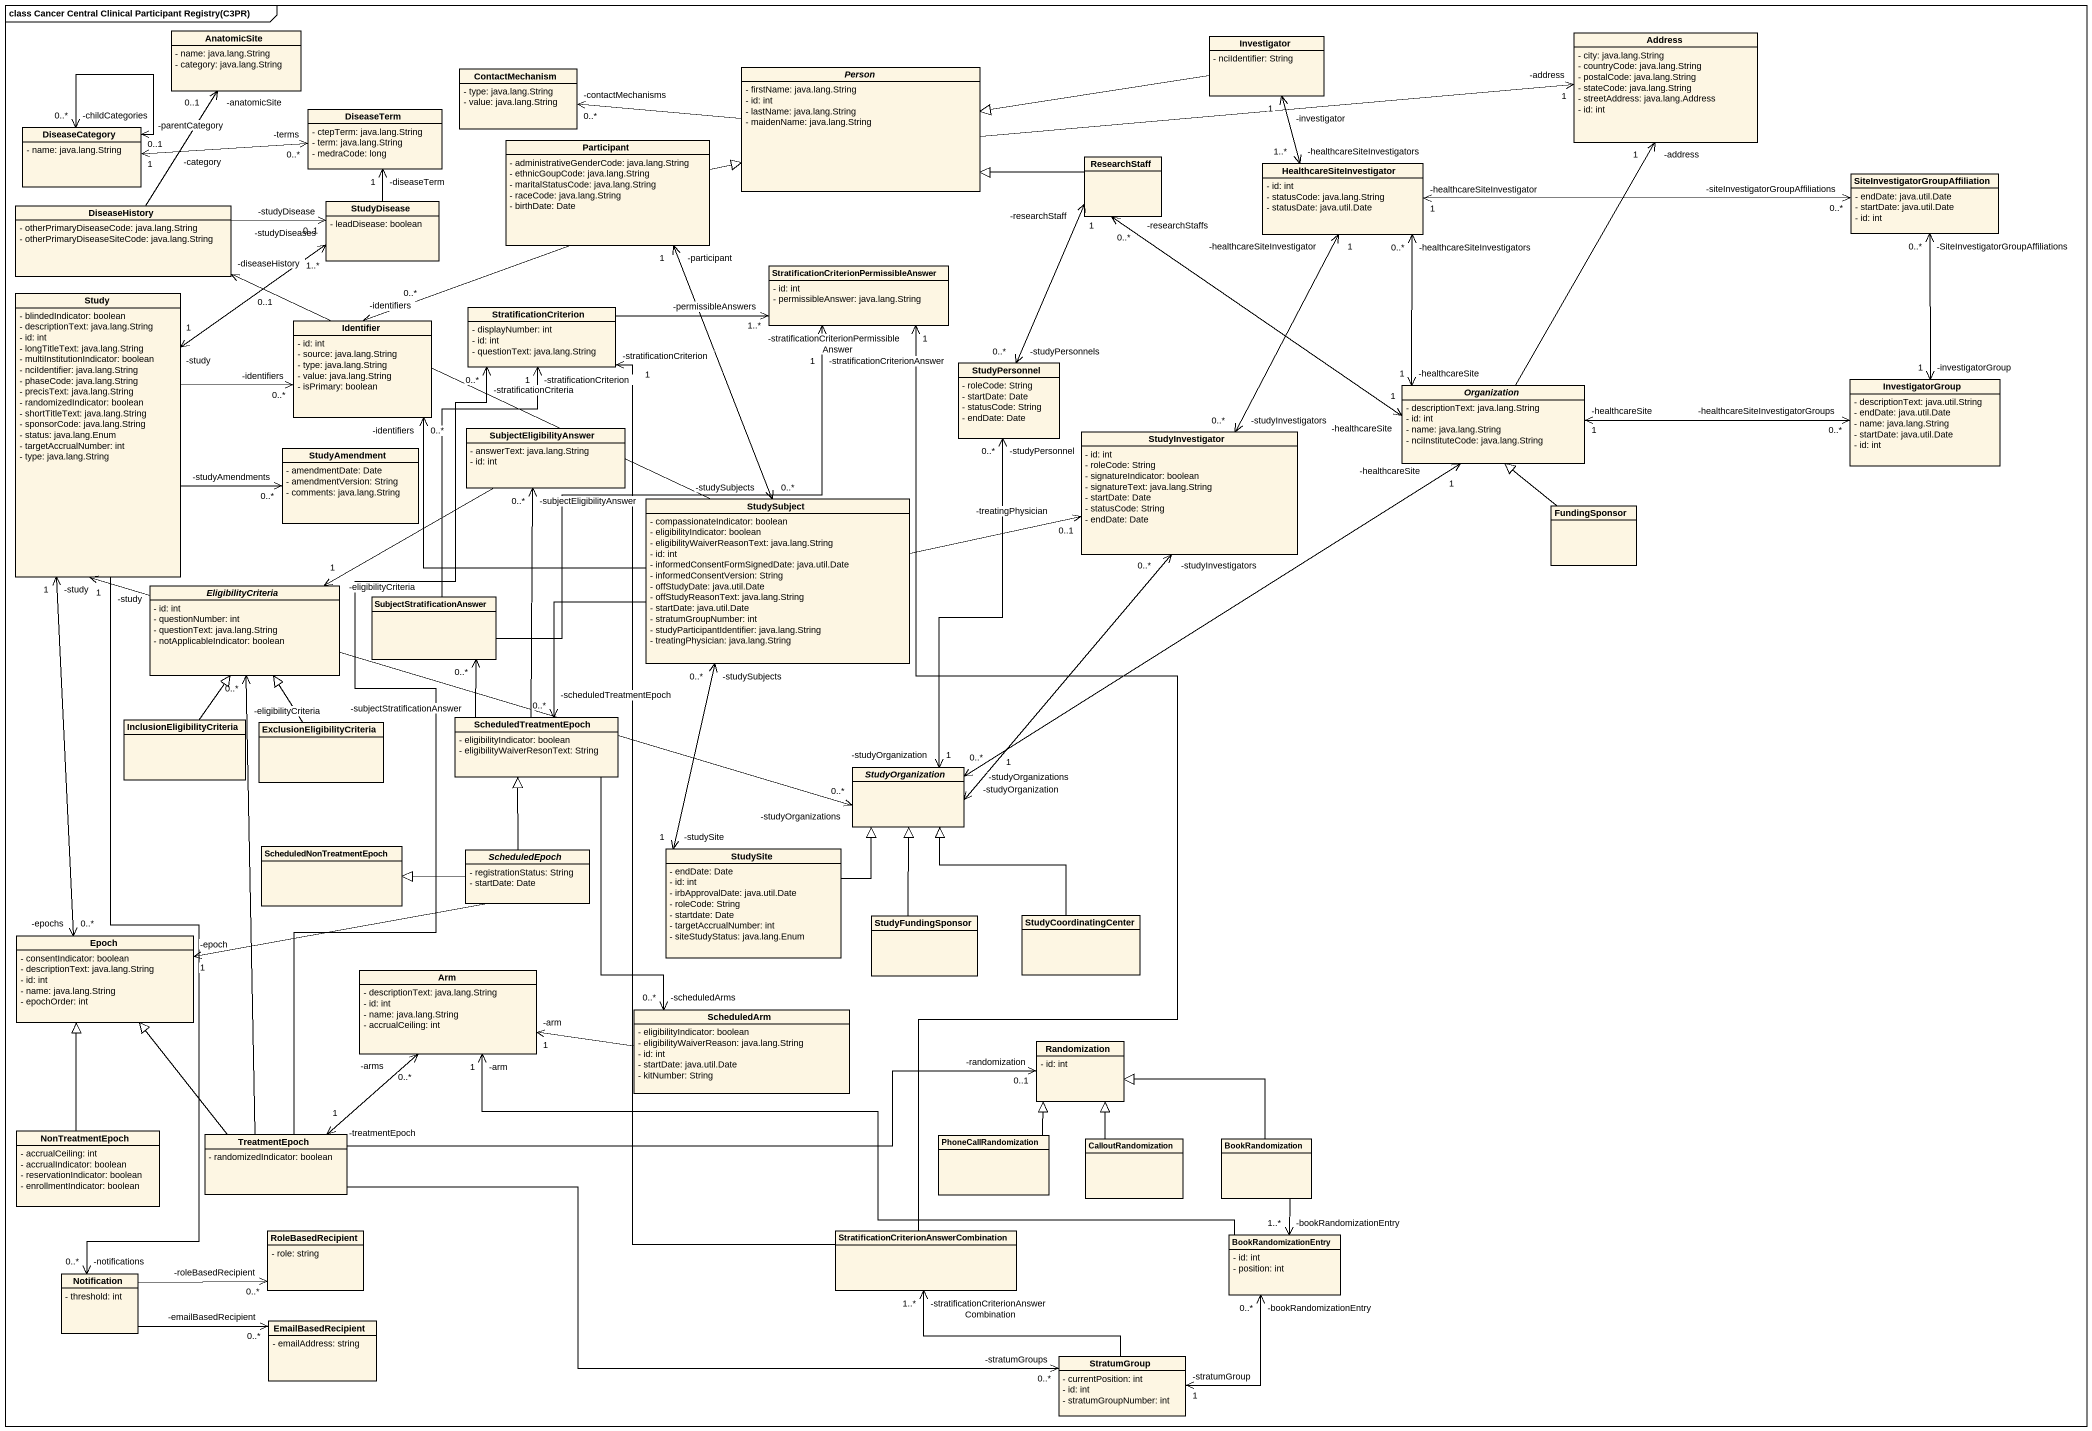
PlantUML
@startuml
mainframe class Cancer Central Clinical Participant Registry(C3PR)
hide circle
hide empty members
skinparam classAttributeIconSize 0
class AnatomicSite {
  - name: java.lang.String
  - category: java.lang.String
}
class Investigator {
  - nciIdentifier: String
}
class Address {
  - city: java.lang.String
  - countryCode: java.lang.String
  - postalCode: java.lang.String
  - stateCode: java.lang.String
  - streetAddress: java.lang.Address
  - id: int
}
class ContactMechanism {
  - type: java.lang.String
  - value: java.lang.String
}
abstract class "Person" as Person_ {
  - firstName: java.lang.String
  - id: int
  - lastName: java.lang.String
  - maidenName: java.lang.String
}
class DiseaseCategory {
  - name: java.lang.String
}
class DiseaseTerm {
  - ctepTerm: java.lang.String
  - term: java.lang.String
  - medraCode: long
}
class "Participant" as Participant_ {
  - administrativeGenderCode: java.lang.String
  - ethnicGoupCode: java.lang.String
  - maritalStatusCode: java.lang.String
  - raceCode: java.lang.String
  - birthDate: Date
}
class ResearchStaff
class HealthcareSiteInvestigator {
  - id: int
  - statusCode: java.lang.String
  - statusDate: java.util.Date
}
class StudyDisease {
  - leadDisease: boolean
}
class "SiteInvestigatorGroupAffiliation" as SiteInvestigatorGroupAffilia {
  - endDate: java.util.Date
  - startDate: java.util.Date
  - id: int
}
class DiseaseHistory {
  - otherPrimaryDiseaseCode: java.lang.String
  - otherPrimaryDiseaseSiteCode: java.lang.String
}
class "StratificationCriterionPermissibleAnswer" as StratificationCriterionPermi {
  - id: int
  - permissibleAnswer: java.lang.String
}
class Study {
  - blindedIndicator: boolean
  - descriptionText: java.lang.String
  - id: int
  - longTitleText: java.lang.String
  - multiInstitutionIndicator: boolean
  - nciIdentifier: java.lang.String
  - phaseCode: java.lang.String
  - precisText: java.lang.String
  - randomizedIndicator: boolean
  - shortTitleText: java.lang.String
  - sponsorCode: java.lang.String
  - status: java.lang.Enum
  - targetAccrualNumber: int
  - type: java.lang.String
}
class Identifier {
  - id: int
  - source: java.lang.String
  - type: java.lang.String
  - value: java.lang.String
  - isPrimary: boolean
}
class StratificationCriterion {
  - displayNumber: int
  - id: int
  - questionText: java.lang.String
}
class StudyPersonnel {
  - roleCode: String
  - startDate: Date
  - statusCode: String
  - endDate: Date
}
abstract class Organization {
  - descriptionText: java.lang.String
  - id: int
  - name: java.lang.String
  - nciInstituteCode: java.lang.String
}
class InvestigatorGroup {
  - descriptionText: java.util.String
  - endDate: java.util.Date
  - name: java.lang.String
  - startDate: java.util.Date
  - id: int
}
class SubjectEligibilityAnswer {
  - answerText: java.lang.String
  - id: int
}
class StudyInvestigator {
  - id: int
  - roleCode: String
  - signatureIndicator: boolean
  - signatureText: java.lang.String
  - startDate: Date
  - statusCode: String
  - endDate: Date
}
class StudyAmendment {
  - amendmentDate: Date
  - amendmentVersion: String
  - comments: java.lang.String
}
class StudySubject {
  - compassionateIndicator: boolean
  - eligibilityIndicator: boolean
  - eligibilityWaiverReasonText: java.lang.String
  - id: int
  - informedConsentFormSignedDate: java.util.Date
  - informedConsentVersion: String
  - offStudyDate: java.util.Date
  - offStudyReasonText: java.lang.String
  - startDate: java.util.Date
  - stratumGroupNumber: int
  - studyParticipantIdentifier: java.lang.String
  - treatingPhysician: java.lang.String
}
class FundingSponsor
abstract class EligibilityCriteria {
  - id: int
  - questionNumber: int
  - questionText: java.lang.String
  - notApplicableIndicator: boolean
}
class SubjectStratificationAnswer
class InclusionEligibilityCriteria
class ExclusionEligibilityCriteria
class ScheduledTreatmentEpoch {
  - eligibilityIndicator: boolean
  - eligibilityWaiverResonText: String
}
abstract class StudyOrganization
class ScheduledNonTreatmentEpoch
abstract class ScheduledEpoch {
  - registrationStatus: String
  - startDate: Date
}
class StudySite {
  - endDate: Date
  - id: int
  - irbApprovalDate: java.util.Date
  - roleCode: String
  - startdate: Date
  - targetAccrualNumber: int
  - siteStudyStatus: java.lang.Enum
}
class Epoch {
  - consentIndicator: boolean
  - descriptionText: java.lang.String
  - id: int
  - name: java.lang.String
  - epochOrder: int
}
class StudyFundingSponsor
class StudyCoordinatingCenter
class Arm {
  - descriptionText: java.lang.String
  - id: int
  - name: java.lang.String
  - accrualCeiling: int
}
class ScheduledArm {
  - eligibilityIndicator: boolean
  - eligibilityWaiverReason: java.lang.String
  - id: int
  - startDate: java.util.Date
  - kitNumber: String
}
class Randomization {
  - id: int
}
class NonTreatmentEpoch {
  - accrualCeiling: int
  - accrualIndicator: boolean
  - reservationIndicator: boolean
  - enrollmentIndicator: boolean
}
class TreatmentEpoch {
  - randomizedIndicator: boolean
}
class PhoneCallRandomization
class CalloutRandomization
class BookRandomization
class RoleBasedRecipient {
  - role: string
}
class "StratificationCriterionAnswerCombination" as StratificationCriterionAnswe
class BookRandomizationEntry {
  - id: int
  - position: int
}
class Notification {
  - threshold: int
}
class EmailBasedRecipient {
  - emailAddress: string
}
class StratumGroup {
  - currentPosition: int
  - id: int
  - stratumGroupNumber: int
}
Investigator -left-|> Person_
Investigator "-investigator\n1" <--> "-healthcareSiteInvestigators\n1..*" HealthcareSiteInvestigator
Person_ -right-> "-address\n1" Address
Person_ -left-> "-contactMechanisms\n0..*" ContactMechanism
DiseaseCategory "-parentCategory\n0..1" <--> "-childCategories\n0..*" DiseaseCategory
DiseaseCategory "-category\n1" <-right-> "-terms\n0..*" DiseaseTerm
Participant_ -right-|> Person_
Participant_ --> "-identifiers\n0..*" Identifier
ResearchStaff -left-|> Person_
ResearchStaff "-researchStaff\n1" <--> "-studyPersonnels\n0..*" StudyPersonnel
ResearchStaff "-researchStaffs\n0..*" <--> "-healthcareSite\n1" Organization
HealthcareSiteInvestigator "-healthcareSiteInvestigator\n1" <--> "-studyInvestigators\n0..*" StudyInvestigator
StudyDisease -up-> "-diseaseTerm\n1" DiseaseTerm
StudyDisease "-studyDiseases\n1..*" <--> "-study\n1" Study
SiteInvestigatorGroupAffilia "-siteInvestigatorGroupAffiliations\n0..*" <-left-> "-healthcareSiteInvestigator\n1" HealthcareSiteInvestigator
SiteInvestigatorGroupAffilia "-SiteInvestigatorGroupAffiliations\n0..*" <--> "-investigatorGroup\n1" InvestigatorGroup
DiseaseHistory -up-> "-anatomicSite\n0..1" AnatomicSite
DiseaseHistory -right-> "-studyDisease\n0..1" StudyDisease
StratificationCriterionPermi "-stratificationCriterionPermissibleAnswer\n1" <-- StratificationCriterionAnswe
Study -right-> "-identifiers\n0..*" Identifier
Study -right-> "-studyAmendments\n0..*" StudyAmendment
Study "-study\n1" <-right-> "-studyOrganizations\n0..*" StudyOrganization
Study "-study\n1" <--> "-epochs\n0..*" Epoch
Study --> "-notifications\n0..*" Notification
StratificationCriterion -right-> "-permissibleAnswers\n1..*" StratificationCriterionPermi
StratificationCriterion "-stratificationCriterion\n1" <-- StratificationCriterionAnswe
Organization -up-> "-address\n1" Address
Organization "-healthcareSite\n1" <-up-> "-healthcareSiteInvestigators\n0..*" HealthcareSiteInvestigator
Organization "-healthcareSite\n1" <-right-> "-healthcareSiteInvestigatorGroups\n0..*" InvestigatorGroup
SubjectEligibilityAnswer -left-> "-eligibilityCriteria\n1" EligibilityCriteria
StudyInvestigator "-studyInvestigators\n0..*" <--> "-studyOrganization\n1" StudyOrganization
StudySubject "-studySubjects\n0..*" <-up-> "-participant\n1" Participant_
StudySubject -left-> "-diseaseHistory\n0..1" DiseaseHistory
StudySubject -left-> "-identifiers\n0..*" Identifier
StudySubject -right-> "-treatingPhysician\n0..1" StudyInvestigator
StudySubject --> "-scheduledTreatmentEpoch\n0..*" ScheduledTreatmentEpoch
StudySubject "-studySubjects\n0..*" <--> "-studySite\n1" StudySite
FundingSponsor -up-|> Organization
SubjectStratificationAnswer -up-> "-stratificationCriterionAnswer\n1" StratificationCriterionPermi
SubjectStratificationAnswer -up-> "-stratificationCriterion\n1" StratificationCriterion
InclusionEligibilityCriteria -up-|> EligibilityCriteria
ExclusionEligibilityCriteria -up-|> EligibilityCriteria
ScheduledTreatmentEpoch -up-> "-subjectEligibilityAnswer\n0..*" SubjectEligibilityAnswer
ScheduledTreatmentEpoch -up-> "-subjectStratificationAnswer\n0..*" SubjectStratificationAnswer
StudyOrganization "-studyOrganization\n1" <-up-> "-studyPersonnel\n0..*" StudyPersonnel
StudyOrganization "-studyOrganizations\n0..*" <-up-> "-healthcareSite\n1" Organization
ScheduledEpoch -up-|> ScheduledTreatmentEpoch
ScheduledEpoch -left-|> ScheduledNonTreatmentEpoch
ScheduledEpoch -left-> "-epoch\n1" Epoch
StudySite -up-|> StudyOrganization
StudyFundingSponsor -up-|> StudyOrganization
StudyCoordinatingCenter -up-|> StudyOrganization
ScheduledArm "-scheduledArms\n0..*" <-up- ScheduledTreatmentEpoch
ScheduledArm -left-> "-arm\n1" Arm
NonTreatmentEpoch -up-|> Epoch
TreatmentEpoch -up-> "-stratificationCriteria\n0..*" StratificationCriterion
TreatmentEpoch -up-> "-eligibilityCriteria\n0..*" EligibilityCriteria
TreatmentEpoch -up-|> Epoch
TreatmentEpoch "-treatmentEpoch\n1" <-up-> "-arms\n0..*" Arm
TreatmentEpoch -right-> "-randomization\n0..1" Randomization
TreatmentEpoch -right-> "-stratumGroups\n0..*" StratumGroup
PhoneCallRandomization -up-|> Randomization
CalloutRandomization -up-|> Randomization
BookRandomization -left-|> Randomization
BookRandomization --> "-bookRandomizationEntry\n1..*" BookRandomizationEntry
BookRandomizationEntry -left-> "-arm\n1" Arm
Notification -right-> "-roleBasedRecipient\n0..*" RoleBasedRecipient
Notification -right-> "-emailBasedRecipient\n0..*" EmailBasedRecipient
StratumGroup -up-> "-stratificationCriterionAnswerCombination\n1..*" StratificationCriterionAnswe
StratumGroup "-stratumGroup\n1" <-up-> "-bookRandomizationEntry\n0..*" BookRandomizationEntry
@enduml
